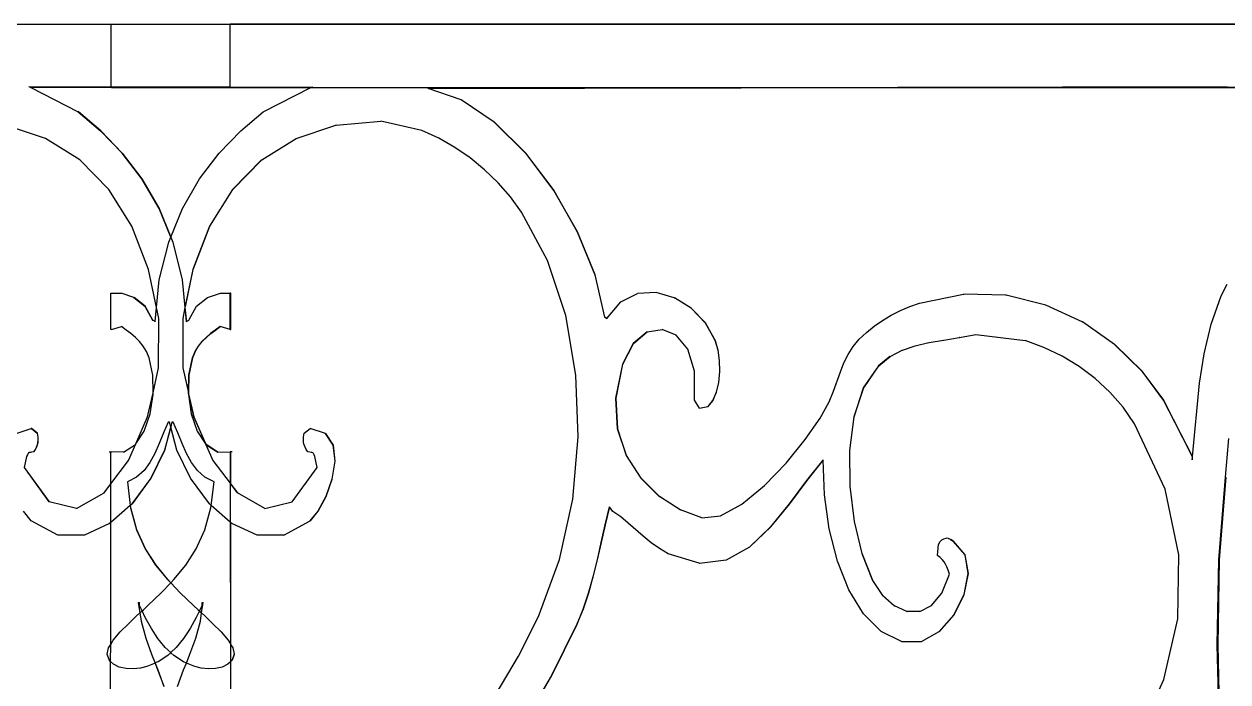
# Model space of a CAD drawing. Header units: inches. Extents: x 1397 to 20304, y -27267 to -746.
# Drawn here: x 14240.91 to 14252.15, y -23955.9 to -23949.76 of the extents above; entities that cross this region are included whole.
import ezdxf

# ---------------------------------------------------------------- set-up
doc = ezdxf.new("R2010")
doc.units = ezdxf.units.IN
doc.header["$LTSCALE"] = 17
doc.header["$MEASUREMENT"] = 0
doc.layers.add('25 BOT BAR', color=12, linetype='Continuous', lineweight=25)

msp = doc.modelspace()

# ---------------------------------------------------------------- linework, layer by layer
for p, q in [((14226.234, -23949.759), (14241.717, -23949.759)), ((14241.717, -23949.759), (14241.717, -23950.348)), ((14241.717, -23949.759), (14252.139, -23949.759)), ((14242.833, -23950.348), (14242.833, -23949.759)), ((14258.234, -23949.759), (14242.833, -23949.759)), ((14240.956, -23950.345), (14240.954, -23950.345)), ((14240.968, -23950.352), (14240.956, -23950.345)), ((14241.717, -23950.348), (14240.956, -23950.345)), ((14241.717, -23950.348), (14241.717, -23950.352)), ((14242.278, -23950.35), (14241.717, -23950.348)), ((14242.833, -23950.348), (14242.278, -23950.35)), ((14242.833, -23950.348), (14242.84, -23950.348)), ((14242.833, -23950.352), (14242.833, -23950.348)), ((14242.84, -23950.348), (14243.6, -23950.345)), ((14242.84, -23950.348), (14242.84, -23950.352)), ((14243.586, -23950.352), (14243.6, -23950.345)), ((14249.057, -23950.352), (14253.512, -23950.345)), ((14252.139, -23950.347), (14249.063, -23950.352)), ((14240.971, -23950.352), (14240.968, -23950.352)), ((14240.971, -23950.352), (14241.414, -23950.579)), ((14241.717, -23950.352), (14240.971, -23950.352)), ((14241.723, -23950.352), (14241.717, -23950.352)), ((14241.723, -23950.352), (14242.278, -23950.35)), ((14241.723, -23950.352), (14242.833, -23950.352)), ((14242.833, -23950.352), (14242.278, -23950.35)), ((14242.833, -23950.352), (14242.84, -23950.352)), ((14242.84, -23950.352), (14243.586, -23950.352)), ((14243.14, -23950.579), (14243.586, -23950.352)), ((14243.586, -23950.352), (14249.061, -23950.352)), ((14244.68, -23950.36), (14244.678, -23950.36)), ((14244.68, -23950.36), (14249.061, -23950.352)), ((14244.988, -23950.467), (14244.68, -23950.36)), ((14249.057, -23950.352), (14253.511, -23950.352)), ((14249.063, -23950.352), (14249.061, -23950.352)), ((14249.063, -23950.352), (14252.139, -23950.352)), ((14244.988, -23950.467), (14244.99, -23950.467)), ((14245.296, -23950.676), (14244.99, -23950.467)), ((14241.414, -23950.579), (14241.623, -23950.756)), ((14241.416, -23950.579), (14241.414, -23950.579)), ((14241.625, -23950.756), (14241.416, -23950.579)), ((14242.932, -23950.756), (14243.14, -23950.579)), ((14243.822, -23950.705), (14244.24, -23950.667)), ((14244.621, -23950.755), (14244.24, -23950.667)), ((14245.296, -23950.676), (14245.299, -23950.676)), ((14245.296, -23950.676), (14245.589, -23950.965)), ((14245.592, -23950.965), (14245.299, -23950.676)), ((14241.107, -23950.828), (14240.734, -23950.705)), ((14241.623, -23950.756), (14241.823, -23950.964)), ((14241.625, -23950.756), (14241.623, -23950.756)), ((14241.825, -23950.964), (14241.625, -23950.756)), ((14242.731, -23950.964), (14242.932, -23950.756)), ((14243.449, -23950.828), (14243.82, -23950.705)), ((14243.822, -23950.705), (14243.82, -23950.705)), ((14244.779, -23950.826), (14244.621, -23950.755)), ((14241.43, -23951.029), (14241.107, -23950.828)), ((14243.127, -23951.029), (14243.447, -23950.828)), ((14243.447, -23950.828), (14243.449, -23950.828)), ((14244.93, -23950.912), (14244.779, -23950.826)), ((14241.823, -23950.964), (14242.007, -23951.206)), ((14241.825, -23950.964), (14241.823, -23950.964)), ((14242.009, -23951.206), (14241.825, -23950.964)), ((14242.547, -23951.206), (14242.731, -23950.964)), ((14245.073, -23951.01), (14244.93, -23950.912)), ((14245.208, -23951.12), (14245.073, -23951.01)), ((14245.589, -23950.965), (14245.592, -23950.965)), ((14245.589, -23950.965), (14245.853, -23951.314)), ((14245.855, -23951.314), (14245.592, -23950.965)), ((14241.7, -23951.304), (14241.43, -23951.029)), ((14243.124, -23951.029), (14242.854, -23951.304)), ((14242.856, -23951.304), (14243.127, -23951.029)), ((14243.124, -23951.029), (14243.127, -23951.029)), ((14245.333, -23951.242), (14245.208, -23951.12)), ((14242.007, -23951.206), (14242.168, -23951.483)), ((14242.009, -23951.206), (14242.007, -23951.206)), ((14242.17, -23951.483), (14242.009, -23951.206)), ((14242.387, -23951.483), (14242.547, -23951.206)), ((14245.448, -23951.374), (14245.333, -23951.242)), ((14241.915, -23951.647), (14241.7, -23951.304)), ((14242.854, -23951.304), (14242.64, -23951.647)), ((14242.642, -23951.647), (14242.856, -23951.304)), ((14242.854, -23951.304), (14242.856, -23951.304)), ((14245.853, -23951.314), (14246.073, -23951.7)), ((14245.853, -23951.314), (14245.855, -23951.314)), ((14246.075, -23951.7), (14245.855, -23951.314)), ((14245.553, -23951.516), (14245.448, -23951.374)), ((14242.17, -23951.483), (14242.168, -23951.483)), ((14242.168, -23951.483), (14242.277, -23951.751)), ((14242.278, -23951.749), (14242.17, -23951.483)), ((14242.278, -23951.749), (14242.387, -23951.483)), ((14245.796, -23951.969), (14245.553, -23951.516)), ((14242.071, -23952.051), (14241.915, -23951.647)), ((14242.64, -23951.647), (14242.484, -23952.051)), ((14242.486, -23952.051), (14242.642, -23951.647)), ((14242.64, -23951.647), (14242.642, -23951.647)), ((14242.171, -23952.149), (14242.259, -23951.797)), ((14242.259, -23951.797), (14242.277, -23951.751)), ((14242.277, -23951.751), (14242.278, -23951.749)), ((14242.277, -23951.751), (14242.296, -23951.797)), ((14242.296, -23951.797), (14242.384, -23952.149)), ((14246.073, -23951.7), (14246.236, -23952.101)), ((14246.073, -23951.7), (14246.075, -23951.7)), ((14246.238, -23952.101), (14246.075, -23951.7)), ((14245.965, -23952.483), (14245.796, -23951.969)), ((14242.144, -23952.408), (14242.071, -23952.051)), ((14242.412, -23952.408), (14242.486, -23952.051)), ((14242.484, -23952.051), (14242.412, -23952.401)), ((14242.484, -23952.051), (14242.486, -23952.051)), ((14246.236, -23952.101), (14246.238, -23952.101)), ((14246.236, -23952.101), (14246.327, -23952.497)), ((14246.329, -23952.497), (14246.238, -23952.101)), ((14242.144, -23952.408), (14242.171, -23952.149)), ((14242.384, -23952.149), (14242.41, -23952.408)), ((14252.082, -23952.297), (14252.139, -23952.189)), ((14241.717, -23952.272), (14241.723, -23952.272)), ((14241.717, -23952.612), (14241.717, -23952.272)), ((14241.723, -23952.272), (14241.813, -23952.273)), ((14241.813, -23952.273), (14241.815, -23952.273)), ((14241.934, -23952.313), (14241.815, -23952.273)), ((14241.934, -23952.313), (14241.936, -23952.313)), ((14241.934, -23952.313), (14242.036, -23952.395)), ((14242.038, -23952.395), (14241.936, -23952.313)), ((14242.519, -23952.395), (14242.62, -23952.313)), ((14242.62, -23952.313), (14242.741, -23952.273)), ((14242.741, -23952.273), (14242.833, -23952.272)), ((14242.84, -23952.272), (14242.833, -23952.272)), ((14242.833, -23952.611), (14242.833, -23952.272)), ((14242.84, -23952.612), (14242.84, -23952.272)), ((14246.35, -23952.511), (14246.479, -23952.354)), ((14246.479, -23952.354), (14246.636, -23952.276)), ((14246.809, -23952.266), (14246.636, -23952.276)), ((14246.977, -23952.316), (14246.809, -23952.266)), ((14246.977, -23952.316), (14246.979, -23952.316)), ((14247.135, -23952.414), (14246.979, -23952.316)), ((14249.177, -23952.397), (14249.266, -23952.365)), ((14249.266, -23952.365), (14249.678, -23952.281)), ((14249.678, -23952.281), (14249.68, -23952.281)), ((14250.074, -23952.292), (14249.68, -23952.281)), ((14250.074, -23952.292), (14250.076, -23952.292)), ((14250.446, -23952.384), (14250.076, -23952.292)), ((14251.991, -23952.561), (14252.082, -23952.297)), ((14242.036, -23952.395), (14242.038, -23952.395)), ((14242.036, -23952.395), (14242.108, -23952.526)), ((14242.11, -23952.526), (14242.038, -23952.395)), ((14242.131, -23952.539), (14242.144, -23952.408)), ((14242.166, -23952.511), (14242.144, -23952.408)), ((14242.41, -23952.408), (14242.389, -23952.511)), ((14242.412, -23952.401), (14242.41, -23952.408)), ((14242.41, -23952.408), (14242.424, -23952.541)), ((14242.412, -23952.408), (14242.412, -23952.401)), ((14242.426, -23952.539), (14242.412, -23952.408)), ((14242.446, -23952.526), (14242.519, -23952.395)), ((14246.06, -23953.038), (14245.965, -23952.483)), ((14247.135, -23952.414), (14247.137, -23952.414)), ((14247.135, -23952.414), (14247.267, -23952.551)), ((14247.269, -23952.551), (14247.137, -23952.414)), ((14248.923, -23952.527), (14249.004, -23952.478)), ((14249.004, -23952.478), (14249.089, -23952.435)), ((14249.089, -23952.435), (14249.177, -23952.397)), ((14250.446, -23952.384), (14250.448, -23952.384)), ((14250.787, -23952.542), (14250.448, -23952.384)), ((14241.723, -23952.611), (14241.817, -23952.585)), ((14241.862, -23952.618), (14241.817, -23952.585)), ((14242.108, -23952.526), (14242.11, -23952.526)), ((14242.131, -23952.539), (14242.11, -23952.526)), ((14242.131, -23952.541), (14242.131, -23952.539)), ((14242.164, -23952.971), (14242.166, -23952.511)), ((14242.389, -23952.511), (14242.39, -23952.971)), ((14242.424, -23952.541), (14242.426, -23952.539)), ((14242.426, -23952.539), (14242.446, -23952.526)), ((14242.738, -23952.585), (14242.692, -23952.618)), ((14242.694, -23952.618), (14242.739, -23952.585)), ((14242.739, -23952.585), (14242.738, -23952.585)), ((14242.833, -23952.611), (14242.739, -23952.585)), ((14246.327, -23952.497), (14246.329, -23952.497)), ((14246.35, -23952.511), (14246.329, -23952.497)), ((14246.329, -23952.497), (14246.349, -23952.511)), ((14246.349, -23952.511), (14246.35, -23952.511)), ((14247.267, -23952.551), (14247.269, -23952.551)), ((14247.267, -23952.551), (14247.359, -23952.716)), ((14247.361, -23952.716), (14247.269, -23952.551)), ((14248.773, -23952.639), (14248.845, -23952.58)), ((14248.845, -23952.58), (14248.923, -23952.527)), ((14250.787, -23952.542), (14250.789, -23952.542)), ((14251.089, -23952.753), (14250.789, -23952.542)), ((14251.926, -23952.84), (14251.991, -23952.561)), ((14241.723, -23952.611), (14241.717, -23952.612)), ((14241.906, -23952.651), (14241.862, -23952.618)), ((14241.947, -23952.686), (14241.906, -23952.651)), ((14241.985, -23952.725), (14241.947, -23952.686)), ((14242.607, -23952.686), (14242.569, -23952.725)), ((14242.571, -23952.725), (14242.61, -23952.686)), ((14242.649, -23952.651), (14242.607, -23952.686)), ((14242.61, -23952.686), (14242.607, -23952.686)), ((14242.61, -23952.686), (14242.651, -23952.651)), ((14242.692, -23952.618), (14242.649, -23952.651)), ((14242.651, -23952.651), (14242.649, -23952.651)), ((14242.651, -23952.651), (14242.694, -23952.618)), ((14242.694, -23952.618), (14242.692, -23952.618)), ((14242.833, -23952.611), (14242.84, -23952.612)), ((14246.724, -23952.635), (14246.595, -23952.742)), ((14246.597, -23952.742), (14246.726, -23952.635)), ((14246.724, -23952.635), (14246.726, -23952.635)), ((14246.726, -23952.635), (14246.865, -23952.611)), ((14246.997, -23952.666), (14246.865, -23952.611)), ((14247.104, -23952.797), (14246.997, -23952.666)), ((14248.647, -23952.771), (14248.705, -23952.702)), ((14248.705, -23952.702), (14248.773, -23952.639)), ((14249.494, -23952.712), (14249.638, -23952.688)), ((14249.64, -23952.688), (14249.638, -23952.688)), ((14249.64, -23952.688), (14249.794, -23952.658)), ((14249.794, -23952.658), (14250.254, -23952.716)), ((14242.02, -23952.768), (14241.985, -23952.725)), ((14242.05, -23952.818), (14242.02, -23952.768)), ((14242.075, -23952.877), (14242.05, -23952.818)), ((14242.505, -23952.818), (14242.48, -23952.877)), ((14242.482, -23952.877), (14242.507, -23952.818)), ((14242.535, -23952.768), (14242.505, -23952.818)), ((14242.507, -23952.818), (14242.505, -23952.818)), ((14242.507, -23952.818), (14242.537, -23952.768)), ((14242.569, -23952.725), (14242.535, -23952.768)), ((14242.537, -23952.768), (14242.535, -23952.768)), ((14242.537, -23952.768), (14242.571, -23952.725)), ((14242.571, -23952.725), (14242.569, -23952.725)), ((14246.595, -23952.742), (14246.495, -23952.936)), ((14246.497, -23952.936), (14246.597, -23952.742)), ((14246.595, -23952.742), (14246.597, -23952.742)), ((14247.167, -23953), (14247.104, -23952.797)), ((14247.359, -23952.716), (14247.361, -23952.716)), ((14247.359, -23952.716), (14247.384, -23952.805)), ((14247.387, -23952.805), (14247.361, -23952.716)), ((14247.384, -23952.805), (14247.387, -23952.805)), ((14247.384, -23952.805), (14247.398, -23952.903)), ((14247.4, -23952.903), (14247.387, -23952.805)), ((14248.6, -23952.845), (14248.647, -23952.771)), ((14248.993, -23952.865), (14249.105, -23952.805)), ((14249.105, -23952.805), (14249.107, -23952.805)), ((14249.107, -23952.805), (14249.226, -23952.764)), ((14249.226, -23952.764), (14249.228, -23952.764)), ((14249.228, -23952.764), (14249.355, -23952.735)), ((14249.355, -23952.735), (14249.357, -23952.735)), ((14249.357, -23952.735), (14249.492, -23952.712)), ((14249.492, -23952.712), (14249.494, -23952.712)), ((14250.429, -23952.78), (14250.254, -23952.716)), ((14250.598, -23952.86), (14250.429, -23952.78)), ((14251.089, -23952.753), (14251.091, -23952.753)), ((14251.089, -23952.753), (14251.344, -23953.001)), ((14251.346, -23953.001), (14251.091, -23952.753)), ((14242.11, -23953.039), (14242.075, -23952.877)), ((14242.48, -23952.877), (14242.445, -23953.039)), ((14242.447, -23953.039), (14242.482, -23952.877)), ((14242.482, -23952.877), (14242.48, -23952.877)), ((14247.398, -23952.903), (14247.4, -23952.903)), ((14247.398, -23952.903), (14247.4, -23953.006)), ((14247.402, -23953.006), (14247.4, -23952.903)), ((14248.529, -23953.007), (14248.562, -23952.924)), ((14248.562, -23952.924), (14248.6, -23952.845)), ((14248.991, -23952.865), (14248.885, -23952.951)), ((14248.887, -23952.951), (14248.993, -23952.865)), ((14248.991, -23952.865), (14248.993, -23952.865)), ((14250.758, -23952.957), (14250.598, -23952.86)), ((14251.88, -23953.112), (14251.926, -23952.84)), ((14242.113, -23953.203), (14242.11, -23953.039)), ((14242.113, -23953.203), (14242.164, -23952.971)), ((14242.39, -23952.971), (14242.442, -23953.203)), ((14242.445, -23953.039), (14242.442, -23953.194)), ((14242.444, -23953.203), (14242.447, -23953.039)), ((14242.447, -23953.039), (14242.445, -23953.039)), ((14246.082, -23953.615), (14246.06, -23953.038)), ((14246.495, -23952.936), (14246.431, -23953.253)), ((14246.433, -23953.253), (14246.497, -23952.936)), ((14246.495, -23952.936), (14246.497, -23952.936)), ((14247.168, -23953.273), (14247.167, -23953)), ((14247.4, -23953.006), (14247.391, -23953.107)), ((14247.393, -23953.107), (14247.402, -23953.006)), ((14247.4, -23953.006), (14247.402, -23953.006)), ((14248.463, -23953.189), (14248.529, -23953.007)), ((14248.885, -23952.951), (14248.743, -23953.157)), ((14248.745, -23953.157), (14248.887, -23952.951)), ((14248.885, -23952.951), (14248.887, -23952.951)), ((14250.908, -23953.069), (14250.758, -23952.957)), ((14251.344, -23953.001), (14251.346, -23953.001)), ((14251.344, -23953.001), (14251.544, -23953.273)), ((14251.546, -23953.273), (14251.346, -23953.001)), ((14247.391, -23953.107), (14247.37, -23953.199)), ((14247.372, -23953.199), (14247.393, -23953.107)), ((14247.391, -23953.107), (14247.393, -23953.107)), ((14248.743, -23953.157), (14248.655, -23953.429)), ((14248.657, -23953.429), (14248.745, -23953.157)), ((14248.743, -23953.157), (14248.745, -23953.157)), ((14251.045, -23953.197), (14250.908, -23953.069)), ((14251.815, -23953.8), (14251.88, -23953.112)), ((14242.062, -23953.429), (14242.113, -23953.203)), ((14242.086, -23953.4), (14242.113, -23953.219)), ((14242.113, -23953.219), (14242.113, -23953.203)), ((14242.444, -23953.203), (14242.442, -23953.194)), ((14242.442, -23953.194), (14242.442, -23953.203)), ((14242.442, -23953.203), (14242.444, -23953.212)), ((14242.442, -23953.203), (14242.442, -23953.219)), ((14242.442, -23953.219), (14242.468, -23953.4)), ((14242.494, -23953.429), (14242.444, -23953.203)), ((14242.444, -23953.212), (14242.444, -23953.203)), ((14242.444, -23953.212), (14242.492, -23953.429)), ((14246.431, -23953.253), (14246.447, -23953.539)), ((14246.431, -23953.253), (14246.433, -23953.253)), ((14246.449, -23953.539), (14246.433, -23953.253)), ((14247.37, -23953.199), (14247.337, -23953.276)), ((14247.339, -23953.276), (14247.372, -23953.199)), ((14247.37, -23953.199), (14247.372, -23953.199)), ((14248.425, -23953.287), (14248.463, -23953.189)), ((14251.168, -23953.338), (14251.045, -23953.197)), ((14247.213, -23953.346), (14247.168, -23953.273)), ((14247.213, -23953.346), (14247.215, -23953.346)), ((14247.215, -23953.346), (14247.292, -23953.331)), ((14247.337, -23953.276), (14247.292, -23953.331)), ((14247.292, -23953.331), (14247.294, -23953.331)), ((14247.294, -23953.331), (14247.339, -23953.276)), ((14247.337, -23953.276), (14247.339, -23953.276)), ((14248.341, -23953.441), (14248.425, -23953.287)), ((14251.275, -23953.492), (14251.168, -23953.338)), ((14251.544, -23953.273), (14251.813, -23953.8)), ((14251.544, -23953.273), (14251.546, -23953.273)), ((14251.815, -23953.8), (14251.546, -23953.273)), ((14241.952, -23953.681), (14242.062, -23953.429)), ((14242.031, -23953.562), (14242.086, -23953.4)), ((14242.254, -23953.478), (14242.211, -23953.579)), ((14242.265, -23953.478), (14242.254, -23953.478)), ((14242.277, -23953.522), (14242.265, -23953.478)), ((14242.289, -23953.478), (14242.277, -23953.522)), ((14242.3, -23953.478), (14242.289, -23953.478)), ((14242.343, -23953.579), (14242.3, -23953.478)), ((14242.468, -23953.4), (14242.524, -23953.562)), ((14242.492, -23953.429), (14242.494, -23953.429)), ((14242.492, -23953.429), (14242.598, -23953.671)), ((14242.605, -23953.681), (14242.494, -23953.429)), ((14248.201, -23953.641), (14248.341, -23953.441)), ((14248.655, -23953.429), (14248.615, -23953.744)), ((14248.617, -23953.744), (14248.657, -23953.429)), ((14248.655, -23953.429), (14248.657, -23953.429)), ((14251.56, -23954.104), (14251.275, -23953.492)), ((14240.834, -23953.584), (14240.976, -23953.536)), ((14240.979, -23953.536), (14240.976, -23953.536)), ((14240.976, -23953.536), (14240.977, -23953.537)), ((14240.979, -23953.536), (14240.977, -23953.537)), ((14240.977, -23953.537), (14241.032, -23953.58)), ((14241.035, -23953.58), (14240.979, -23953.536)), ((14241.035, -23953.58), (14241.032, -23953.58)), ((14241.032, -23953.58), (14241.037, -23953.617)), ((14241.039, -23953.617), (14241.035, -23953.58)), ((14241.952, -23953.681), (14242.031, -23953.562)), ((14242.211, -23953.579), (14242.171, -23953.677)), ((14242.277, -23953.522), (14242.22, -23953.739)), ((14242.222, -23953.739), (14242.278, -23953.526)), ((14242.278, -23953.526), (14242.277, -23953.522)), ((14242.335, -23953.739), (14242.278, -23953.526)), ((14242.383, -23953.677), (14242.343, -23953.579)), ((14242.524, -23953.562), (14242.603, -23953.681)), ((14243.517, -23953.617), (14243.522, -23953.58)), ((14243.522, -23953.58), (14243.578, -23953.536)), ((14243.578, -23953.536), (14243.58, -23953.536)), ((14243.58, -23953.536), (14243.58, -23953.537)), ((14243.721, -23953.584), (14243.58, -23953.536)), ((14243.721, -23953.584), (14243.793, -23953.694)), ((14243.721, -23953.584), (14243.723, -23953.584)), ((14243.795, -23953.694), (14243.723, -23953.584)), ((14246.447, -23953.539), (14246.449, -23953.539)), ((14246.447, -23953.539), (14246.53, -23953.79)), ((14246.533, -23953.79), (14246.449, -23953.539)), ((14241.023, -23953.711), (14241.012, -23953.732)), ((14241.014, -23953.732), (14241.025, -23953.711)), ((14241.031, -23953.691), (14241.023, -23953.711)), ((14241.025, -23953.711), (14241.023, -23953.711)), ((14241.025, -23953.711), (14241.033, -23953.691)), ((14241.036, -23953.67), (14241.031, -23953.691)), ((14241.033, -23953.691), (14241.031, -23953.691)), ((14241.033, -23953.691), (14241.038, -23953.67)), ((14241.038, -23953.646), (14241.036, -23953.67)), ((14241.038, -23953.67), (14241.036, -23953.67)), ((14241.039, -23953.617), (14241.037, -23953.617)), ((14241.037, -23953.617), (14241.038, -23953.646)), ((14241.038, -23953.67), (14241.04, -23953.646)), ((14241.04, -23953.646), (14241.038, -23953.646)), ((14241.04, -23953.646), (14241.039, -23953.617)), ((14241.838, -23953.758), (14241.947, -23953.687)), ((14241.884, -23953.835), (14241.952, -23953.681)), ((14241.947, -23953.687), (14241.952, -23953.681)), ((14242.171, -23953.677), (14242.13, -23953.77)), ((14242.425, -23953.77), (14242.383, -23953.677)), ((14242.605, -23953.681), (14242.598, -23953.671)), ((14242.598, -23953.671), (14242.603, -23953.681)), ((14242.603, -23953.681), (14242.67, -23953.835)), ((14242.603, -23953.681), (14242.607, -23953.687)), ((14242.609, -23953.687), (14242.605, -23953.681)), ((14242.607, -23953.687), (14242.605, -23953.681)), ((14242.609, -23953.687), (14242.607, -23953.687)), ((14242.608, -23953.688), (14242.607, -23953.687)), ((14242.608, -23953.688), (14242.716, -23953.758)), ((14242.716, -23953.758), (14242.609, -23953.687)), ((14243.516, -23953.646), (14243.517, -23953.617)), ((14243.518, -23953.67), (14243.516, -23953.646)), ((14243.523, -23953.691), (14243.518, -23953.67)), ((14243.531, -23953.711), (14243.523, -23953.691)), ((14243.542, -23953.732), (14243.531, -23953.711)), ((14243.793, -23953.694), (14243.809, -23953.842)), ((14243.793, -23953.694), (14243.795, -23953.694)), ((14243.811, -23953.842), (14243.795, -23953.694)), ((14246.03, -23954.196), (14246.082, -23953.615)), ((14248.021, -23953.86), (14248.201, -23953.641)), ((14252.123, -23953.99), (14252.154, -23953.629)), ((14240.931, -23953.8), (14240.909, -23953.902)), ((14240.911, -23953.902), (14240.934, -23953.8)), ((14240.94, -23953.783), (14240.931, -23953.8)), ((14240.934, -23953.8), (14240.931, -23953.8)), ((14240.934, -23953.8), (14240.942, -23953.783)), ((14240.946, -23953.772), (14240.94, -23953.783)), ((14240.942, -23953.783), (14240.94, -23953.783)), ((14240.942, -23953.783), (14240.948, -23953.772)), ((14240.95, -23953.765), (14240.946, -23953.772)), ((14240.948, -23953.772), (14240.946, -23953.772)), ((14240.948, -23953.772), (14240.953, -23953.765)), ((14240.953, -23953.765), (14240.95, -23953.765)), ((14240.956, -23953.762), (14240.953, -23953.765)), ((14240.959, -23953.762), (14240.956, -23953.762)), ((14240.965, -23953.76), (14240.959, -23953.762)), ((14240.967, -23953.76), (14240.965, -23953.76)), ((14240.979, -23953.758), (14240.967, -23953.76)), ((14240.981, -23953.758), (14240.979, -23953.758)), ((14240.999, -23953.756), (14240.981, -23953.758)), ((14241.012, -23953.732), (14240.999, -23953.756)), ((14241.001, -23953.756), (14240.999, -23953.756)), ((14241.001, -23953.756), (14241.014, -23953.732)), ((14241.014, -23953.732), (14241.012, -23953.732)), ((14241.704, -23953.756), (14241.707, -23953.756)), ((14241.707, -23953.756), (14241.717, -23953.756)), ((14241.717, -23953.756), (14241.723, -23953.756)), ((14241.717, -23954.055), (14241.717, -23953.756)), ((14241.838, -23953.758), (14241.723, -23953.756)), ((14242.13, -23953.77), (14242.083, -23953.855)), ((14242.22, -23953.739), (14242.092, -23954.002)), ((14242.094, -23954.002), (14242.222, -23953.739)), ((14242.222, -23953.739), (14242.22, -23953.739)), ((14242.463, -23954.002), (14242.335, -23953.739)), ((14242.471, -23953.855), (14242.425, -23953.77)), ((14242.716, -23953.758), (14242.833, -23953.756)), ((14242.84, -23953.756), (14242.833, -23953.756)), ((14242.833, -23953.756), (14242.833, -23954.046)), ((14242.85, -23953.756), (14242.84, -23953.756)), ((14242.84, -23954.055), (14242.84, -23953.756)), ((14242.852, -23953.756), (14242.85, -23953.756)), ((14243.556, -23953.756), (14243.542, -23953.732)), ((14243.576, -23953.758), (14243.556, -23953.756)), ((14243.589, -23953.76), (14243.576, -23953.758)), ((14243.598, -23953.762), (14243.589, -23953.76)), ((14243.604, -23953.765), (14243.598, -23953.762)), ((14243.609, -23953.772), (14243.604, -23953.765)), ((14243.615, -23953.783), (14243.609, -23953.772)), ((14243.623, -23953.8), (14243.615, -23953.783)), ((14243.645, -23953.902), (14243.623, -23953.8)), ((14246.53, -23953.79), (14246.665, -23954.002)), ((14246.53, -23953.79), (14246.533, -23953.79)), ((14246.668, -23954.002), (14246.533, -23953.79)), ((14248.369, -23953.829), (14248.215, -23954.022)), ((14248.217, -23954.022), (14248.369, -23953.832)), ((14248.369, -23953.832), (14248.369, -23953.829)), ((14248.379, -23954.155), (14248.369, -23953.832)), ((14248.615, -23953.744), (14248.617, -23953.744)), ((14248.615, -23953.744), (14248.618, -23954.077)), ((14248.62, -23954.077), (14248.617, -23953.744)), ((14251.813, -23953.8), (14251.813, -23953.829)), ((14251.813, -23953.8), (14251.815, -23953.8)), ((14251.813, -23953.829), (14251.815, -23953.806)), ((14251.815, -23953.806), (14251.815, -23953.8)), ((14240.909, -23953.902), (14241.142, -23954.222)), ((14240.911, -23953.902), (14240.909, -23953.902)), ((14241.144, -23954.222), (14240.911, -23953.902)), ((14241.717, -23954.055), (14241.884, -23953.835)), ((14242.028, -23953.929), (14241.959, -23953.99)), ((14242.083, -23953.855), (14242.028, -23953.929)), ((14242.527, -23953.929), (14242.471, -23953.855)), ((14242.595, -23953.99), (14242.527, -23953.929)), ((14242.67, -23953.835), (14242.833, -23954.049)), ((14243.412, -23954.222), (14243.645, -23953.902)), ((14243.809, -23953.842), (14243.781, -23954.009)), ((14243.784, -23954.009), (14243.811, -23953.842)), ((14243.809, -23953.842), (14243.811, -23953.842)), ((14247.819, -23954.07), (14248.021, -23953.86)), ((14241.655, -23954.137), (14241.717, -23954.055)), ((14241.717, -23954.415), (14241.717, -23954.055)), ((14241.959, -23953.99), (14241.873, -23954.034)), ((14241.873, -23954.034), (14241.899, -23954.255)), ((14242.092, -23954.002), (14241.916, -23954.24)), ((14241.918, -23954.24), (14242.094, -23954.002)), ((14242.094, -23954.002), (14242.092, -23954.002)), ((14242.638, -23954.24), (14242.463, -23954.002)), ((14242.682, -23954.034), (14242.595, -23953.99)), ((14242.655, -23954.255), (14242.682, -23954.034)), ((14242.84, -23954.055), (14242.833, -23954.046)), ((14242.833, -23954.046), (14242.833, -23954.049)), ((14242.833, -23954.049), (14242.84, -23954.058)), ((14242.833, -23954.049), (14242.833, -23954.411)), ((14242.902, -23954.137), (14242.84, -23954.055)), ((14242.84, -23954.058), (14242.84, -23954.055)), ((14242.84, -23954.058), (14242.9, -23954.137)), ((14243.781, -23954.009), (14243.725, -23954.171)), ((14243.727, -23954.171), (14243.784, -23954.009)), ((14243.781, -23954.009), (14243.784, -23954.009)), ((14246.665, -23954.002), (14246.838, -23954.172)), ((14246.665, -23954.002), (14246.668, -23954.002)), ((14246.84, -23954.172), (14246.668, -23954.002)), ((14248.215, -23954.022), (14248.053, -23954.241)), ((14248.055, -23954.241), (14248.217, -23954.022)), ((14248.215, -23954.022), (14248.217, -23954.022)), ((14252.061, -23954.765), (14252.123, -23953.99)), ((14252.127, -23953.99), (14252.065, -23954.765)), ((14252.067, -23954.765), (14252.129, -23953.99)), ((14241.399, -23954.283), (14241.655, -23954.137)), ((14242.9, -23954.137), (14242.902, -23954.137)), ((14243.155, -23954.283), (14242.902, -23954.137)), ((14247.609, -23954.243), (14247.819, -23954.07)), ((14248.424, -23954.475), (14248.379, -23954.155)), ((14248.618, -23954.077), (14248.62, -23954.077)), ((14248.618, -23954.077), (14248.658, -23954.406)), ((14248.66, -23954.406), (14248.62, -23954.077)), ((14251.688, -23954.717), (14251.56, -23954.104)), ((14241.144, -23954.222), (14241.142, -23954.222)), ((14241.399, -23954.283), (14241.144, -23954.222)), ((14241.899, -23954.255), (14241.717, -23954.415)), ((14241.901, -23954.253), (14241.899, -23954.255)), ((14241.899, -23954.255), (14241.9, -23954.256)), ((14241.9, -23954.256), (14241.902, -23954.255)), ((14241.9, -23954.256), (14241.902, -23954.278)), ((14241.916, -23954.24), (14241.901, -23954.253)), ((14241.902, -23954.255), (14241.901, -23954.253)), ((14241.902, -23954.255), (14241.918, -23954.24)), ((14241.904, -23954.278), (14241.902, -23954.255)), ((14241.902, -23954.278), (14241.904, -23954.278)), ((14241.902, -23954.278), (14241.959, -23954.484)), ((14241.961, -23954.484), (14241.904, -23954.278)), ((14241.918, -23954.24), (14241.916, -23954.24)), ((14242.595, -23954.484), (14242.652, -23954.278)), ((14242.655, -23954.255), (14242.638, -23954.24)), ((14242.652, -23954.278), (14242.655, -23954.255)), ((14242.833, -23954.411), (14242.655, -23954.255)), ((14243.155, -23954.283), (14243.412, -23954.222)), ((14243.725, -23954.171), (14243.652, -23954.309)), ((14243.655, -23954.309), (14243.727, -23954.171)), ((14243.725, -23954.171), (14243.727, -23954.171)), ((14245.906, -23954.762), (14246.03, -23954.196)), ((14246.372, -23954.268), (14246.332, -23954.436)), ((14246.334, -23954.436), (14246.373, -23954.27)), ((14246.373, -23954.27), (14246.372, -23954.268)), ((14246.405, -23954.312), (14246.373, -23954.27)), ((14246.838, -23954.172), (14246.84, -23954.172)), ((14247.033, -23954.296), (14246.84, -23954.172)), ((14247.41, -23954.353), (14247.609, -23954.243)), ((14248.053, -23954.241), (14247.877, -23954.457)), ((14247.88, -23954.457), (14248.055, -23954.241)), ((14248.053, -23954.241), (14248.055, -23954.241)), ((14240.976, -23954.4), (14240.902, -23954.309)), ((14243.652, -23954.309), (14243.578, -23954.4)), ((14243.58, -23954.4), (14243.655, -23954.309)), ((14243.652, -23954.309), (14243.655, -23954.309)), ((14246.478, -23954.363), (14246.405, -23954.312)), ((14246.548, -23954.421), (14246.478, -23954.363)), ((14247.033, -23954.296), (14247.035, -23954.296)), ((14247.236, -23954.371), (14247.035, -23954.296)), ((14247.236, -23954.371), (14247.41, -23954.353)), ((14241.224, -23954.532), (14240.976, -23954.4)), ((14241.705, -23954.425), (14241.473, -23954.532)), ((14241.717, -23954.415), (14241.705, -23954.425)), ((14241.707, -23954.425), (14241.705, -23954.425)), ((14241.707, -23954.425), (14241.717, -23954.417)), ((14241.717, -23954.417), (14241.717, -23954.415)), ((14241.717, -23955.554), (14241.717, -23954.417)), ((14241.959, -23954.484), (14242.039, -23954.66)), ((14241.959, -23954.484), (14241.961, -23954.484)), ((14242.041, -23954.66), (14241.961, -23954.484)), ((14242.515, -23954.66), (14242.595, -23954.484)), ((14242.84, -23954.417), (14242.833, -23954.411)), ((14242.833, -23954.411), (14242.834, -23955.543)), ((14242.849, -23954.425), (14242.84, -23954.417)), ((14242.84, -23955.554), (14242.84, -23954.417)), ((14243.084, -23954.532), (14242.849, -23954.425)), ((14243.333, -23954.532), (14243.578, -23954.4)), ((14243.578, -23954.4), (14243.58, -23954.4)), ((14246.332, -23954.436), (14246.295, -23954.601)), ((14246.297, -23954.601), (14246.334, -23954.436)), ((14246.332, -23954.436), (14246.334, -23954.436)), ((14246.689, -23954.544), (14246.548, -23954.421)), ((14247.877, -23954.457), (14247.682, -23954.641)), ((14247.684, -23954.641), (14247.88, -23954.457)), ((14247.877, -23954.457), (14247.88, -23954.457)), ((14248.501, -23954.775), (14248.424, -23954.475)), ((14248.658, -23954.406), (14248.66, -23954.406)), ((14248.658, -23954.406), (14248.73, -23954.706)), ((14248.732, -23954.706), (14248.66, -23954.406)), ((14241.226, -23954.532), (14241.224, -23954.532)), ((14241.47, -23954.532), (14241.226, -23954.532)), ((14241.473, -23954.532), (14241.47, -23954.532)), ((14243.333, -23954.532), (14243.084, -23954.532)), ((14246.295, -23954.601), (14246.258, -23954.763)), ((14246.26, -23954.763), (14246.297, -23954.601)), ((14246.295, -23954.601), (14246.297, -23954.601)), ((14246.762, -23954.604), (14246.689, -23954.544)), ((14246.839, -23954.659), (14246.762, -23954.604)), ((14249.435, -23954.722), (14249.446, -23954.619)), ((14249.446, -23954.619), (14249.46, -23954.594)), ((14249.46, -23954.594), (14249.476, -23954.576)), ((14249.476, -23954.576), (14249.495, -23954.566)), ((14249.495, -23954.566), (14249.515, -23954.562)), ((14249.515, -23954.562), (14249.517, -23954.562)), ((14249.517, -23954.562), (14249.516, -23954.562)), ((14249.536, -23954.565), (14249.517, -23954.562)), ((14249.536, -23954.565), (14249.539, -23954.565)), ((14249.558, -23954.574), (14249.539, -23954.565)), ((14249.558, -23954.574), (14249.561, -23954.574)), ((14249.558, -23954.574), (14249.58, -23954.59)), ((14249.583, -23954.59), (14249.561, -23954.574)), ((14249.58, -23954.59), (14249.583, -23954.59)), ((14249.58, -23954.59), (14249.691, -23954.716)), ((14249.693, -23954.716), (14249.583, -23954.59)), ((14242.039, -23954.66), (14242.041, -23954.66)), ((14242.039, -23954.66), (14242.137, -23954.812)), ((14242.139, -23954.812), (14242.041, -23954.66)), ((14242.418, -23954.812), (14242.515, -23954.66)), ((14246.921, -23954.707), (14246.839, -23954.659)), ((14247.21, -23954.795), (14246.921, -23954.707)), ((14247.464, -23954.763), (14247.682, -23954.641)), ((14247.682, -23954.641), (14247.684, -23954.641)), ((14248.73, -23954.706), (14248.732, -23954.706)), ((14248.73, -23954.706), (14248.829, -23954.956)), ((14248.831, -23954.956), (14248.732, -23954.706)), ((14249.459, -23954.743), (14249.435, -23954.722)), ((14249.691, -23954.716), (14249.693, -23954.716)), ((14249.691, -23954.716), (14249.72, -23954.89)), ((14249.722, -23954.89), (14249.693, -23954.716)), ((14251.678, -23955.315), (14251.688, -23954.717)), ((14242.137, -23954.812), (14242.139, -23954.812)), ((14242.137, -23954.812), (14242.247, -23954.947)), ((14242.25, -23954.947), (14242.139, -23954.812)), ((14242.307, -23954.947), (14242.418, -23954.812)), ((14245.71, -23955.293), (14245.906, -23954.762)), ((14246.258, -23954.763), (14246.219, -23954.921)), ((14246.221, -23954.921), (14246.26, -23954.763)), ((14246.258, -23954.763), (14246.26, -23954.763)), ((14247.21, -23954.795), (14247.212, -23954.795)), ((14247.212, -23954.795), (14247.461, -23954.763)), ((14247.461, -23954.763), (14247.464, -23954.763)), ((14248.609, -23955.044), (14248.501, -23954.775)), ((14249.479, -23954.762), (14249.459, -23954.743)), ((14249.496, -23954.781), (14249.479, -23954.762)), ((14249.51, -23954.803), (14249.496, -23954.781)), ((14249.523, -23954.828), (14249.51, -23954.803)), ((14249.535, -23954.859), (14249.523, -23954.828)), ((14252.047, -23955.557), (14252.061, -23954.765)), ((14252.065, -23954.765), (14252.051, -23955.557)), ((14252.053, -23955.557), (14252.067, -23954.765)), ((14252.065, -23954.765), (14252.067, -23954.765)), ((14242.247, -23954.947), (14242.25, -23954.947)), ((14242.247, -23954.947), (14242.277, -23954.978)), ((14242.278, -23954.977), (14242.25, -23954.947)), ((14242.278, -23954.977), (14242.307, -23954.947)), ((14246.219, -23954.921), (14246.176, -23955.075)), ((14246.178, -23955.075), (14246.221, -23954.921)), ((14246.219, -23954.921), (14246.221, -23954.921)), ((14248.829, -23954.956), (14248.831, -23954.956)), ((14248.829, -23954.956), (14248.922, -23955.096)), ((14248.924, -23955.096), (14248.831, -23954.956)), ((14249.476, -23955.076), (14249.547, -23954.898)), ((14249.547, -23954.898), (14249.535, -23954.859)), ((14249.72, -23954.89), (14249.682, -23955.087)), ((14249.684, -23955.087), (14249.722, -23954.89)), ((14249.72, -23954.89), (14249.722, -23954.89)), ((14242.188, -23955.071), (14242.277, -23954.978)), ((14242.277, -23954.978), (14242.278, -23954.977)), ((14242.277, -23954.978), (14242.367, -23955.071)), ((14248.746, -23955.267), (14248.609, -23955.044)), ((14241.974, -23955.161), (14241.976, -23955.161)), ((14241.974, -23955.161), (14241.989, -23955.26)), ((14241.991, -23955.258), (14241.976, -23955.161)), ((14241.976, -23955.161), (14241.985, -23955.161)), ((14241.985, -23955.19), (14241.985, -23955.161)), ((14242.065, -23955.19), (14242.188, -23955.071)), ((14242.367, -23955.071), (14242.49, -23955.19)), ((14242.566, -23955.258), (14242.581, -23955.161)), ((14242.57, -23955.161), (14242.57, -23955.19)), ((14242.572, -23955.161), (14242.57, -23955.161)), ((14242.572, -23955.19), (14242.572, -23955.161)), ((14242.572, -23955.161), (14242.581, -23955.161)), ((14246.176, -23955.075), (14246.126, -23955.223)), ((14246.129, -23955.223), (14246.178, -23955.075)), ((14246.176, -23955.075), (14246.178, -23955.075)), ((14248.922, -23955.096), (14248.924, -23955.096)), ((14248.922, -23955.096), (14249.031, -23955.194)), ((14249.034, -23955.194), (14248.924, -23955.096)), ((14249.38, -23955.191), (14249.476, -23955.076)), ((14249.682, -23955.087), (14249.588, -23955.277)), ((14249.59, -23955.277), (14249.684, -23955.087)), ((14249.682, -23955.087), (14249.684, -23955.087)), ((14241.882, -23955.36), (14241.957, -23955.288)), ((14241.957, -23955.288), (14241.989, -23955.26)), ((14242.01, -23955.241), (14241.985, -23955.19)), ((14241.989, -23955.26), (14241.991, -23955.258)), ((14241.989, -23955.26), (14242, -23955.336)), ((14241.991, -23955.258), (14242.01, -23955.241)), ((14242.01, -23955.241), (14242.022, -23955.23)), ((14242.04, -23955.302), (14242.01, -23955.241)), ((14242.022, -23955.23), (14242.065, -23955.19)), ((14242.49, -23955.19), (14242.533, -23955.23)), ((14242.545, -23955.241), (14242.515, -23955.302)), ((14242.533, -23955.23), (14242.545, -23955.241)), ((14242.57, -23955.19), (14242.545, -23955.239)), ((14242.547, -23955.241), (14242.545, -23955.239)), ((14242.545, -23955.239), (14242.545, -23955.241)), ((14242.545, -23955.241), (14242.546, -23955.242)), ((14242.546, -23955.242), (14242.547, -23955.241)), ((14242.546, -23955.242), (14242.566, -23955.26)), ((14242.547, -23955.241), (14242.572, -23955.19)), ((14242.566, -23955.258), (14242.547, -23955.241)), ((14242.554, -23955.336), (14242.566, -23955.26)), ((14242.566, -23955.26), (14242.566, -23955.258)), ((14242.566, -23955.26), (14242.597, -23955.288)), ((14242.572, -23955.19), (14242.57, -23955.19)), ((14242.597, -23955.288), (14242.672, -23955.36)), ((14245.523, -23955.665), (14245.71, -23955.293)), ((14246.126, -23955.223), (14246.069, -23955.366)), ((14246.071, -23955.366), (14246.129, -23955.223)), ((14246.126, -23955.223), (14246.129, -23955.223)), ((14248.91, -23955.432), (14248.746, -23955.267)), ((14249.031, -23955.194), (14249.034, -23955.194)), ((14249.15, -23955.245), (14249.034, -23955.194)), ((14249.15, -23955.245), (14249.152, -23955.245)), ((14249.269, -23955.246), (14249.152, -23955.245)), ((14249.269, -23955.246), (14249.38, -23955.191)), ((14249.588, -23955.277), (14249.451, -23955.432)), ((14249.453, -23955.432), (14249.59, -23955.277)), ((14249.588, -23955.277), (14249.59, -23955.277)), ((14241.806, -23955.437), (14241.882, -23955.36)), ((14242, -23955.336), (14242.044, -23955.494)), ((14242.097, -23955.405), (14242.04, -23955.302)), ((14242.158, -23955.5), (14242.097, -23955.405)), ((14242.458, -23955.405), (14242.396, -23955.5)), ((14242.515, -23955.302), (14242.458, -23955.405)), ((14242.511, -23955.494), (14242.554, -23955.336)), ((14242.672, -23955.36), (14242.748, -23955.437)), ((14246.069, -23955.366), (14245.832, -23955.845)), ((14245.834, -23955.845), (14246.071, -23955.366)), ((14246.069, -23955.366), (14246.071, -23955.366)), ((14251.548, -23955.881), (14251.678, -23955.315)), ((14241.717, -23955.554), (14241.741, -23955.515)), ((14241.741, -23955.515), (14241.806, -23955.437)), ((14242.044, -23955.494), (14242.098, -23955.644)), ((14242.227, -23955.584), (14242.158, -23955.5)), ((14242.396, -23955.5), (14242.327, -23955.584)), ((14242.457, -23955.644), (14242.511, -23955.494)), ((14242.748, -23955.437), (14242.814, -23955.515)), ((14242.814, -23955.515), (14242.834, -23955.547)), ((14249.098, -23955.527), (14248.91, -23955.432)), ((14249.285, -23955.525), (14249.451, -23955.432)), ((14249.451, -23955.432), (14249.453, -23955.432)), ((14241.683, -23955.644), (14241.696, -23955.586)), ((14241.696, -23955.586), (14241.717, -23955.554)), ((14241.716, -23955.712), (14241.717, -23955.554)), ((14242.277, -23955.63), (14242.227, -23955.584)), ((14242.277, -23955.63), (14242.249, -23955.656)), ((14242.251, -23955.656), (14242.278, -23955.631)), ((14242.327, -23955.584), (14242.277, -23955.63)), ((14242.278, -23955.631), (14242.277, -23955.63)), ((14242.306, -23955.656), (14242.278, -23955.631)), ((14242.84, -23955.554), (14242.834, -23955.543)), ((14242.834, -23955.543), (14242.834, -23955.547)), ((14242.834, -23955.547), (14242.84, -23955.557)), ((14242.834, -23955.547), (14242.834, -23955.716)), ((14242.86, -23955.586), (14242.84, -23955.554)), ((14242.84, -23955.557), (14242.84, -23955.554)), ((14242.84, -23955.557), (14242.858, -23955.586)), ((14242.858, -23955.586), (14242.86, -23955.586)), ((14242.858, -23955.586), (14242.871, -23955.644)), ((14242.873, -23955.644), (14242.86, -23955.586)), ((14249.098, -23955.527), (14249.1, -23955.527)), ((14249.1, -23955.527), (14249.283, -23955.525)), ((14249.283, -23955.525), (14249.285, -23955.525)), ((14252.067, -23956.358), (14252.047, -23955.557)), ((14252.051, -23955.557), (14252.053, -23955.557)), ((14252.051, -23955.557), (14252.071, -23956.358)), ((14252.074, -23956.358), (14252.053, -23955.557)), ((14241.703, -23955.699), (14241.683, -23955.644)), ((14241.716, -23955.712), (14241.703, -23955.699)), ((14241.716, -23957.509), (14241.716, -23955.712)), ((14241.743, -23955.738), (14241.716, -23955.712)), ((14241.797, -23955.765), (14241.743, -23955.738)), ((14242.131, -23955.729), (14242.053, -23955.761)), ((14242.098, -23955.644), (14242.131, -23955.729)), ((14242.131, -23955.729), (14242.133, -23955.727)), ((14242.131, -23955.729), (14242.156, -23955.792)), ((14242.158, -23955.716), (14242.133, -23955.727)), ((14242.158, -23955.792), (14242.133, -23955.727)), ((14242.161, -23955.716), (14242.158, -23955.716)), ((14242.249, -23955.656), (14242.161, -23955.716)), ((14242.251, -23955.656), (14242.249, -23955.656)), ((14242.396, -23955.716), (14242.306, -23955.656)), ((14242.424, -23955.728), (14242.396, -23955.716)), ((14242.398, -23955.792), (14242.424, -23955.728)), ((14242.424, -23955.728), (14242.457, -23955.644)), ((14242.501, -23955.761), (14242.424, -23955.728)), ((14242.812, -23955.738), (14242.758, -23955.765)), ((14242.834, -23955.716), (14242.812, -23955.738)), ((14242.84, -23955.71), (14242.834, -23955.716)), ((14242.834, -23955.719), (14242.84, -23955.712)), ((14242.834, -23955.716), (14242.834, -23955.719)), ((14242.834, -23955.719), (14242.834, -23957.647)), ((14242.852, -23955.699), (14242.84, -23955.71)), ((14242.84, -23955.712), (14242.854, -23955.699)), ((14242.84, -23955.712), (14242.84, -23955.71)), ((14242.84, -23957.509), (14242.84, -23955.712)), ((14242.871, -23955.644), (14242.852, -23955.699)), ((14242.852, -23955.699), (14242.854, -23955.699)), ((14242.854, -23955.699), (14242.873, -23955.644)), ((14242.871, -23955.644), (14242.873, -23955.644)), ((14245.315, -23956.016), (14245.523, -23955.665)), ((14241.86, -23955.779), (14241.797, -23955.765)), ((14241.928, -23955.782), (14241.86, -23955.779)), ((14241.994, -23955.776), (14241.928, -23955.782)), ((14242.053, -23955.761), (14241.994, -23955.776)), ((14242.156, -23955.792), (14242.158, -23955.792)), ((14242.156, -23955.792), (14242.213, -23955.946)), ((14242.216, -23955.946), (14242.158, -23955.792)), ((14242.341, -23955.946), (14242.398, -23955.792)), ((14242.56, -23955.776), (14242.501, -23955.761)), ((14242.627, -23955.782), (14242.56, -23955.776)), ((14242.694, -23955.779), (14242.627, -23955.782)), ((14242.758, -23955.765), (14242.694, -23955.779)), ((14245.832, -23955.845), (14245.566, -23956.297)), ((14245.568, -23956.297), (14245.834, -23955.845)), ((14245.832, -23955.845), (14245.834, -23955.845)), ((14251.315, -23956.397), (14251.548, -23955.881))]:
    msp.add_line(p, q)
at = {"layer": '25 BOT BAR'}
msp.add_line((14226.234, -23949.759), (14258.152, -23949.759), dxfattribs=at)

doc.saveas('drawing.dxf')
